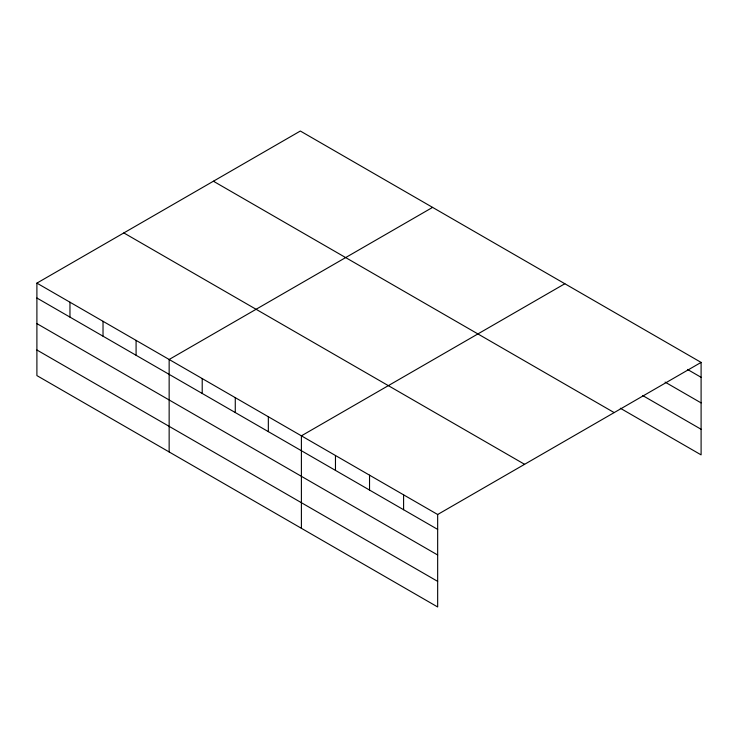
<?xml version="1.0" encoding="UTF-8"?>
<svg xmlns="http://www.w3.org/2000/svg" width="738" height="738" viewBox="0 0 738 738"><rect width="100%" height="100%" fill="white"/><g stroke="black" fill="none" stroke-linecap="round" stroke-linejoin="round"><path stroke-width="1.11" d="M437.662 554.994L437.662 514.506L36.9 283.124L36.9 375.596L437.662 606.968L437.662 554.994L36.9 323.613M620.317 408.234L701.1 454.876L701.1 362.404L300.338 131.032L36.9 283.124M432.588 207.387L169.15 359.48L169.15 451.951M564.838 283.743L301.399 435.835L301.399 528.297M437.662 514.506L701.1 362.404M687.475 369.434L701.1 377.303M665.086 382.109L701.1 402.902M642.706 395.559L701.1 429.276M213.402 181.225L614.164 412.597M123.836 232.931L524.598 464.313M36.9 298.014L437.662 529.395M36.9 349.996L437.662 581.369M403.594 494.838L403.594 509.727M369.535 475.171L369.535 490.06M335.467 455.503L335.467 470.392M268.337 416.749L268.337 431.638M235.274 397.662L235.274 412.551M202.212 378.566L202.212 393.465M136.087 340.393L136.087 355.282M103.025 321.307L103.025 336.196M69.962 302.211L69.962 317.109"/></g></svg>
